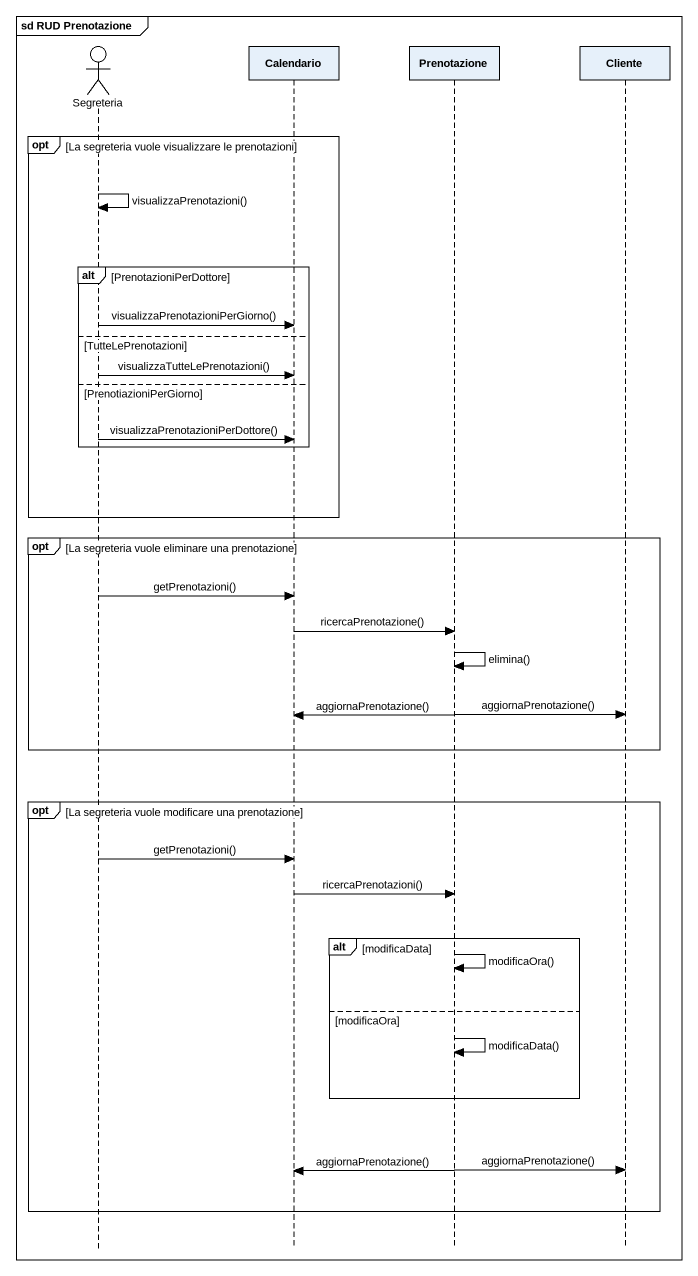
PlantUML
@startuml
mainframe sd RUD Prenotazione
hide footbox
actor Segreteria
participant Calendario
participant Prenotazione
participant Cliente

opt La segreteria vuole visualizzare le prenotazioni
  Segreteria -> Segreteria : visualizzaPrenotazioni()
  alt PrenotazioniPerDottore
    Segreteria -> Calendario : visualizzaPrenotazioniPerGiorno()
  else TutteLePrenotazioni
    Segreteria -> Calendario : visualizzaTutteLePrenotazioni()
  else PrenotiazioniPerGiorno
    Segreteria -> Calendario : visualizzaPrenotazioniPerDottore()
  end
end
opt La segreteria vuole eliminare una prenotazione
  Segreteria -> Calendario : getPrenotazioni()
  Calendario -> Prenotazione : ricercaPrenotazione()
  Prenotazione -> Prenotazione : elimina()
  Prenotazione -> Cliente : aggiornaPrenotazione()
  Prenotazione -> Calendario : aggiornaPrenotazione()
end
opt La segreteria vuole modificare una prenotazione
  Segreteria -> Calendario : getPrenotazioni()
  Calendario -> Prenotazione : ricercaPrenotazioni()
  alt modificaData
    Prenotazione -> Prenotazione : modificaOra()
  else modificaOra
    Prenotazione -> Prenotazione : modificaData()
  end
  Prenotazione -> Cliente : aggiornaPrenotazione()
  Prenotazione -> Calendario : aggiornaPrenotazione()
end
@enduml
